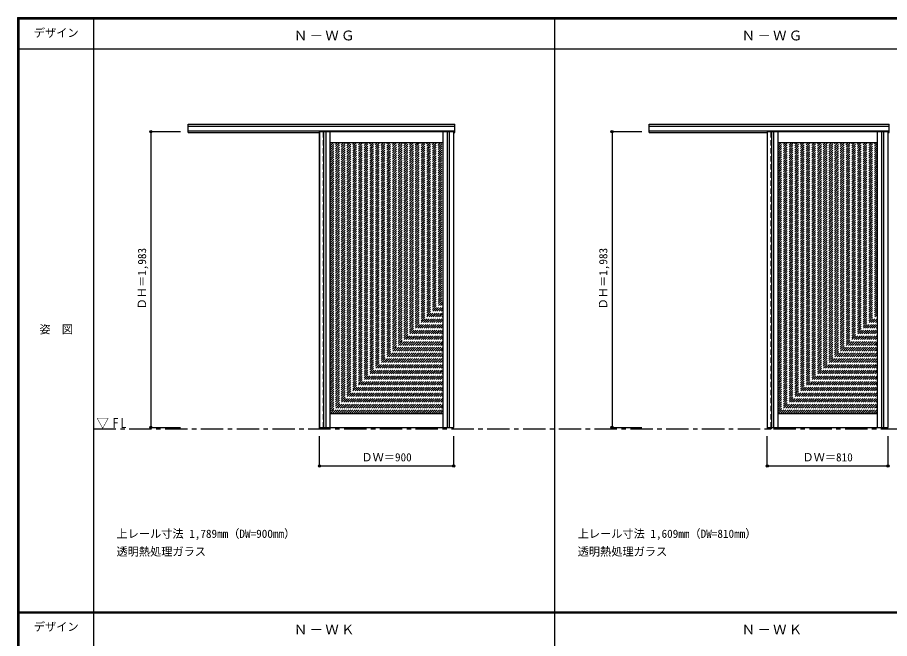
# Model space of a CAD drawing. Units: millimetres, scale not verified. Extents: x -6000 to 5700, y -4307 to 4260.
# Drawn here: x -6000 to -152, y 12 to 4175 of the extents above; entities that cross this region are included whole.
import ezdxf
from ezdxf.enums import TextEntityAlignment as Align

# ---------------------------------------------------------------- set-up
doc = ezdxf.new("R2010")
doc.units = ezdxf.units.MM
doc.header["$LTSCALE"] = 30
doc.header["$PDMODE"] = 32
doc.header["$PDSIZE"] = 15
doc.linetypes.add('CHAIN1', pattern=[8, 5, -1, 1, -1])
doc.linetypes.add('DASHED1', pattern=[1.8, 1.2, -0.6])
for name, color, linetype in [('0-1_通り芯', 7, 'CHAIN1'), ('0-2_扉', 3, 'Continuous'), ('0-3_仕上げ', 3, 'Continuous'), ('0-4_枠', 3, 'Continuous'), ('0-A_文字', 7, 'Continuous'), ('0-B_寸法', 4, 'Continuous'), ('0-C_ハッチ', 4, 'DASHED1'), ('F-1_枠', 6, 'Continuous'), ('F-A_文字', 7, 'Continuous')]:
    doc.layers.add(name, color=color, linetype=linetype)
doc.styles.add('ＭＳ ゴシック', font='')
doc.styles.get('ＭＳ ゴシック').set_extended_font_data('MS Gothic')

msp = doc.modelspace()

# ---------------------------------------------------------------- linework, layer by layer
at = {"layer": '0-1_通り芯'}
msp.add_line((-5490, 1418), (3233.5, 1418), dxfattribs=at)
at = {"layer": '0-2_扉', "color": 4, "linetype": 'DASHED1'}
for p, q in [((-3974.75, 3410), (-3974.75, 3406)), ((-972.25, 3410), (-972.25, 3406))]:
    msp.add_line(p, q, dxfattribs=at)
at = {"layer": '0-2_扉'}
for p, q in [((-3974.75, 3410), (-3974.75, 1427)), ((-3974.75, 3410), (-3074.75, 3410)), ((-972.25, 3410), (-972.25, 1427)), ((-972.25, 3410), (-162.25, 3410))]:
    msp.add_line(p, q, dxfattribs=at)
for points in [[(-3974.75, 1427), (-3074.75, 1427), (-3074.75, 3410)], [(-972.25, 1427), (-162.25, 1427), (-162.25, 3410)]]:
    msp.add_lwpolyline(points, dxfattribs=at)
at = {"layer": '0-3_仕上げ'}
for p, q in [((-3947.25, 3410), (-3947.25, 1427)), ((-3932.25, 3410), (-3932.25, 1427)), ((-3117.25, 1427), (-3117.25, 3410)), ((-3102.25, 1427), (-3102.25, 3410)), ((-944.75, 3410), (-944.75, 1427)), ((-929.75, 3410), (-929.75, 1427)), ((-204.75, 1427), (-204.75, 3410)), ((-189.75, 1427), (-189.75, 3410))]:
    msp.add_line(p, q, dxfattribs=at)
at = {"layer": '0-3_仕上げ', "color": 7}
for p, q in [((-3904.75, 3410), (-3904.75, 1427)), ((-3144.75, 1427), (-3144.75, 3410)), ((-902.25, 3410), (-902.25, 1427)), ((-232.25, 1427), (-232.25, 3410)), ((-3144.75, 3334), (-3904.75, 3334)), ((-232.25, 3334), (-902.25, 3334)), ((-3144.75, 1519), (-3904.75, 1519)), ((-232.25, 1519), (-902.25, 1519))]:
    msp.add_line(p, q, dxfattribs=at)
at = {"layer": '0-4_枠'}
for p, q in [((-4855.75, 3460), (-3066.75, 3460)), ((-4855.75, 3403), (-4855.75, 3460)), ((-3066.75, 3403), (-3066.75, 3460)), ((-1763.25, 3460), (-154.25, 3460)), ((-1763.25, 3403), (-1763.25, 3460)), ((-154.25, 3403), (-154.25, 3460)), ((-4855.75, 3447), (-3066.75, 3447)), ((-4855.75, 3415), (-3066.75, 3415)), ((-4855.75, 3403), (-3974.75, 3403)), ((-3975.75, 3415), (-3975.75, 1418)), ((-3947.75, 3410), (-3947.75, 3415)), ((-3074.75, 3403), (-3066.75, 3403)), ((-1763.25, 3447), (-154.25, 3447)), ((-1763.25, 3415), (-154.25, 3415)), ((-1763.25, 3403), (-972.25, 3403)), ((-973.25, 3415), (-973.25, 1418)), ((-945.25, 3410), (-945.25, 3415)), ((-162.25, 3403), (-154.25, 3403)), ((-3975.75, 1418), (-3947.75, 1418)), ((-3947.75, 1427), (-3947.75, 1418)), ((-973.25, 1418), (-945.25, 1418)), ((-945.25, 1427), (-945.25, 1418))]:
    msp.add_line(p, q, dxfattribs=at)
at = {"layer": '0-4_枠', "color": 4, "linetype": 'DASHED1'}
for p, q in [((-3947.75, 1427), (-3947.75, 3410)), ((-945.25, 1427), (-945.25, 3410))]:
    msp.add_line(p, q, dxfattribs=at)
at = {"layer": '0-B_寸法'}
for p, q in [((-5105.75, 3410), (-5105.75, 1427)), ((-5105.75, 3410), (-4905.75, 3410)), ((-2013.25, 3410), (-2013.25, 1427)), ((-2013.25, 3410), (-1813.25, 3410)), ((-5105.75, 1427), (-4905.75, 1427)), ((-2013.25, 1427), (-1813.25, 1427)), ((-3974.75, 1168), (-3974.75, 1368)), ((-3074.75, 1168), (-3074.75, 1368)), ((-972.25, 1168), (-972.25, 1368)), ((-162.25, 1168), (-162.25, 1368)), ((-3074.75, 1168), (-3974.75, 1168)), ((-162.25, 1168), (-972.25, 1168))]:
    msp.add_line(p, q, dxfattribs=at)
at = {"layer": '0-B_寸法', "color": 7}
for p in [(-5105.75, 3410), (-2013.25, 3410), (-5105.75, 1427), (-2013.25, 1427), (-3974.75, 1168), (-3074.75, 1168), (-972.25, 1168), (-162.25, 1168)]:
    msp.add_point(p, dxfattribs=at)
at = {"layer": '0-C_ハッチ'}
for p, q in [((-3904.75, 3313.2), (-3883.95, 3334)), ((-3904.75, 3299.06), (-3869.81, 3334)), ((-3904.75, 3270.77), (-3841.52, 3334)), ((-3904.75, 3256.63), (-3827.38, 3334)), ((-3904.75, 3284.92), (-3855.67, 3334)), ((-3904.75, 3327.34), (-3898.09, 3334)), ((-3904.75, 3242.49), (-3813.24, 3334)), ((-3904.75, 3228.35), (-3799.1, 3334)), ((-3904.75, 3200.06), (-3770.81, 3334)), ((-3904.75, 3185.92), (-3756.67, 3334)), ((-3904.75, 3214.21), (-3784.96, 3334)), ((-3904.75, 3171.78), (-3742.53, 3334)), ((-3904.75, 3157.64), (-3728.39, 3334)), ((-3904.75, 3129.35), (-3700.1, 3334)), ((-3904.75, 3115.21), (-3685.96, 3334)), ((-3904.75, 3143.5), (-3714.25, 3334)), ((-3904.75, 3101.07), (-3671.82, 3334)), ((-3904.75, 3086.93), (-3657.68, 3334)), ((-3904.75, 3058.64), (-3629.39, 3334)), ((-3904.75, 3044.5), (-3615.25, 3334)), ((-3904.75, 3072.78), (-3643.53, 3334)), ((-3904.75, 3030.36), (-3601.11, 3334)), ((-3904.75, 3016.22), (-3586.97, 3334)), ((-3904.75, 2987.93), (-3558.68, 3334)), ((-3904.75, 3002.07), (-3572.82, 3334)), ((-3904.75, 2973.79), (-3544.54, 3334)), ((-3904.75, 2959.65), (-3530.4, 3334)), ((-3904.75, 2945.51), (-3516.26, 3334)), ((-3904.75, 2917.22), (-3487.97, 3334)), ((-3904.75, 2903.08), (-3473.83, 3334)), ((-3904.75, 2931.36), (-3502.11, 3334)), ((-3904.75, 2888.94), (-3459.69, 3334)), ((-3904.75, 2874.79), (-3445.54, 3334)), ((-3904.75, 2846.51), (-3417.26, 3334)), ((-3904.75, 2832.37), (-3403.12, 3334)), ((-3904.75, 2860.65), (-3431.4, 3334)), ((-3904.75, 2818.23), (-3388.98, 3334)), ((-3904.75, 2804.08), (-3374.83, 3334)), ((-3904.75, 2775.8), (-3346.55, 3334)), ((-3904.75, 2761.66), (-3332.41, 3334)), ((-3904.75, 2789.94), (-3360.69, 3334)), ((-3904.75, 2747.52), (-3318.27, 3334)), ((-3904.75, 2733.37), (-3304.12, 3334)), ((-3904.75, 2705.09), (-3275.84, 3334)), ((-3904.75, 2690.95), (-3261.7, 3334)), ((-3904.75, 2719.23), (-3289.98, 3334)), ((-3904.75, 2676.81), (-3247.55, 3334)), ((-3904.75, 2662.66), (-3233.41, 3334)), ((-3904.75, 2634.38), (-3205.13, 3334)), ((-3904.75, 2620.24), (-3190.99, 3334)), ((-3904.75, 2648.52), (-3219.27, 3334)), ((-3904.75, 2606.09), (-3176.84, 3334)), ((-3904.75, 2591.95), (-3162.7, 3334)), ((-3904.75, 2577.81), (-3148.56, 3334)), ((-902.25, 3313.2), (-881.45, 3334)), ((-902.25, 3299.06), (-867.31, 3334)), ((-902.25, 3270.77), (-839.02, 3334)), ((-902.25, 3256.63), (-824.88, 3334)), ((-902.25, 3284.92), (-853.17, 3334)), ((-902.25, 3327.34), (-895.59, 3334)), ((-902.25, 3242.49), (-810.74, 3334)), ((-902.25, 3228.35), (-796.6, 3334)), ((-902.25, 3200.06), (-768.31, 3334)), ((-902.25, 3185.92), (-754.17, 3334)), ((-902.25, 3214.21), (-782.46, 3334)), ((-902.25, 3171.78), (-740.03, 3334)), ((-902.25, 3157.64), (-725.89, 3334)), ((-902.25, 3129.35), (-697.6, 3334)), ((-902.25, 3115.21), (-683.46, 3334)), ((-902.25, 3143.5), (-711.75, 3334)), ((-902.25, 3101.07), (-669.32, 3334)), ((-902.25, 3086.93), (-655.18, 3334)), ((-902.25, 3058.64), (-626.89, 3334)), ((-902.25, 3044.5), (-612.75, 3334)), ((-902.25, 3072.78), (-641.03, 3334)), ((-902.25, 3030.36), (-598.61, 3334)), ((-902.25, 3016.22), (-584.47, 3334)), ((-902.25, 2987.93), (-556.18, 3334)), ((-902.25, 3002.07), (-570.32, 3334)), ((-902.25, 2973.79), (-542.04, 3334)), ((-902.25, 2959.65), (-527.9, 3334)), ((-902.25, 2945.51), (-513.76, 3334)), ((-902.25, 2917.22), (-485.47, 3334)), ((-902.25, 2903.08), (-471.33, 3334)), ((-902.25, 2931.36), (-499.61, 3334)), ((-902.25, 2888.94), (-457.19, 3334)), ((-902.25, 2874.79), (-443.04, 3334)), ((-902.25, 2846.51), (-414.76, 3334)), ((-902.25, 2832.37), (-400.62, 3334)), ((-902.25, 2860.65), (-428.9, 3334)), ((-902.25, 2818.23), (-386.48, 3334)), ((-902.25, 2804.08), (-372.33, 3334)), ((-902.25, 2775.8), (-344.05, 3334)), ((-902.25, 2761.66), (-329.91, 3334)), ((-902.25, 2789.94), (-358.19, 3334)), ((-902.25, 2747.52), (-315.77, 3334)), ((-902.25, 2733.37), (-301.62, 3334)), ((-902.25, 2705.09), (-273.34, 3334)), ((-902.25, 2690.95), (-259.2, 3334)), ((-902.25, 2719.23), (-287.48, 3334)), ((-902.25, 2676.81), (-245.05, 3334)), ((-3904.75, 2563.67), (-3144.75, 3323.67)), ((-3904.75, 2549.53), (-3144.75, 3309.53)), ((-3904.75, 2535.38), (-3144.75, 3295.38)), ((-3904.75, 2521.24), (-3144.75, 3281.24)), ((-902.25, 2662.66), (-232.25, 3332.66)), ((-902.25, 2648.52), (-232.25, 3318.52)), ((-902.25, 2634.38), (-232.25, 3304.38)), ((-902.25, 2620.24), (-232.25, 3290.24)), ((-902.25, 2606.09), (-232.25, 3276.09)), ((-3904.75, 2507.1), (-3144.75, 3267.1)), ((-3904.75, 2492.96), (-3144.75, 3252.96)), ((-3904.75, 2478.82), (-3144.75, 3238.82)), ((-3904.75, 2464.67), (-3144.75, 3224.67)), ((-902.25, 2591.95), (-232.25, 3261.95)), ((-902.25, 2577.81), (-232.25, 3247.81)), ((-902.25, 2563.67), (-232.25, 3233.67)), ((-902.25, 2549.53), (-232.25, 3219.53)), ((-3904.75, 2450.53), (-3144.75, 3210.53)), ((-3904.75, 2436.39), (-3144.75, 3196.39)), ((-3904.75, 2422.25), (-3144.75, 3182.25)), ((-3904.75, 2408.1), (-3144.75, 3168.1)), ((-902.25, 2535.38), (-232.25, 3205.38)), ((-902.25, 2521.24), (-232.25, 3191.24)), ((-902.25, 2507.1), (-232.25, 3177.1)), ((-902.25, 2492.96), (-232.25, 3162.96)), ((-3904.75, 2393.96), (-3144.75, 3153.96)), ((-3904.75, 2379.82), (-3144.75, 3139.82)), ((-3904.75, 2365.68), (-3144.75, 3125.68)), ((-3904.75, 2351.54), (-3144.75, 3111.54)), ((-902.25, 2478.82), (-232.25, 3148.82)), ((-902.25, 2464.67), (-232.25, 3134.67)), ((-902.25, 2450.53), (-232.25, 3120.53)), ((-902.25, 2436.39), (-232.25, 3106.39)), ((-3904.75, 2337.39), (-3144.75, 3097.39)), ((-3904.75, 2323.25), (-3144.75, 3083.25)), ((-3904.75, 2309.11), (-3144.75, 3069.11)), ((-3904.75, 2294.97), (-3144.75, 3054.97)), ((-902.25, 2422.25), (-232.25, 3092.25)), ((-902.25, 2408.1), (-232.25, 3078.1)), ((-902.25, 2393.96), (-232.25, 3063.96)), ((-902.25, 2379.82), (-232.25, 3049.82)), ((-3904.75, 2280.83), (-3144.75, 3040.83)), ((-3904.75, 2266.68), (-3144.75, 3026.68)), ((-3904.75, 2252.54), (-3144.75, 3012.54)), ((-3904.75, 2238.4), (-3144.75, 2998.4)), ((-3904.75, 2224.26), (-3144.75, 2984.26)), ((-902.25, 2365.68), (-232.25, 3035.68)), ((-902.25, 2351.54), (-232.25, 3021.54)), ((-902.25, 2337.39), (-232.25, 3007.39)), ((-902.25, 2323.25), (-232.25, 2993.25)), ((-3904.75, 2210.11), (-3144.75, 2970.11)), ((-3904.75, 2195.97), (-3144.75, 2955.97)), ((-3904.75, 2181.83), (-3144.75, 2941.83)), ((-3904.75, 2167.69), (-3144.75, 2927.69)), ((-902.25, 2309.11), (-232.25, 2979.11)), ((-902.25, 2294.97), (-232.25, 2964.97)), ((-902.25, 2280.83), (-232.25, 2950.83)), ((-902.25, 2266.68), (-232.25, 2936.68)), ((-3904.75, 2153.55), (-3144.75, 2913.55)), ((-3904.75, 2139.4), (-3144.75, 2899.4)), ((-3904.75, 2125.26), (-3144.75, 2885.26)), ((-3904.75, 2111.12), (-3144.75, 2871.12)), ((-902.25, 2252.54), (-232.25, 2922.54)), ((-902.25, 2238.4), (-232.25, 2908.4)), ((-902.25, 2224.26), (-232.25, 2894.26)), ((-902.25, 2210.11), (-232.25, 2880.11)), ((-902.25, 2195.97), (-232.25, 2865.97)), ((-3904.75, 2096.98), (-3144.75, 2856.98)), ((-3904.75, 2082.84), (-3144.75, 2842.84)), ((-3904.75, 2068.69), (-3144.75, 2828.69)), ((-3904.75, 2054.55), (-3144.75, 2814.55)), ((-902.25, 2181.83), (-232.25, 2851.83)), ((-902.25, 2167.69), (-232.25, 2837.69)), ((-902.25, 2153.55), (-232.25, 2823.55)), ((-902.25, 2139.4), (-232.25, 2809.4)), ((-3904.75, 2040.41), (-3144.75, 2800.41)), ((-3904.75, 2026.27), (-3144.75, 2786.27)), ((-3904.75, 2012.12), (-3144.75, 2772.12)), ((-3904.75, 1997.98), (-3144.75, 2757.98)), ((-902.25, 2125.26), (-232.25, 2795.26)), ((-902.25, 2111.12), (-232.25, 2781.12)), ((-902.25, 2096.98), (-232.25, 2766.98)), ((-902.25, 2082.84), (-232.25, 2752.84)), ((-3904.75, 1983.84), (-3144.75, 2743.84)), ((-3904.75, 1969.7), (-3144.75, 2729.7)), ((-3904.75, 1955.56), (-3144.75, 2715.56)), ((-3904.75, 1941.41), (-3144.75, 2701.41)), ((-902.25, 2068.69), (-232.25, 2738.69)), ((-902.25, 2054.55), (-232.25, 2724.55)), ((-902.25, 2040.41), (-232.25, 2710.41)), ((-902.25, 2026.27), (-232.25, 2696.27)), ((-3904.75, 1927.27), (-3144.75, 2687.27)), ((-3904.75, 1913.13), (-3144.75, 2673.13)), ((-3904.75, 1898.99), (-3144.75, 2658.99)), ((-3904.75, 1884.85), (-3144.75, 2644.85)), ((-902.25, 2012.12), (-232.25, 2682.12)), ((-902.25, 1997.98), (-232.25, 2667.98)), ((-902.25, 1983.84), (-232.25, 2653.84)), ((-902.25, 1969.7), (-232.25, 2639.7)), ((-3904.75, 1870.7), (-3144.75, 2630.7)), ((-3904.75, 1856.56), (-3144.75, 2616.56)), ((-3904.75, 1842.42), (-3144.75, 2602.42)), ((-3904.75, 1828.28), (-3144.75, 2588.28)), ((-3904.75, 1814.13), (-3144.75, 2574.13)), ((-902.25, 1955.56), (-232.25, 2625.56)), ((-902.25, 1941.41), (-232.25, 2611.41)), ((-902.25, 1927.27), (-232.25, 2597.27)), ((-902.25, 1913.13), (-232.25, 2583.13)), ((-3904.75, 1799.99), (-3144.75, 2559.99)), ((-3904.75, 1785.85), (-3144.75, 2545.85)), ((-3904.75, 1771.71), (-3144.75, 2531.71)), ((-3904.75, 1757.57), (-3144.75, 2517.57)), ((-902.25, 1898.99), (-232.25, 2568.99)), ((-902.25, 1884.85), (-232.25, 2554.85)), ((-902.25, 1870.7), (-232.25, 2540.7)), ((-902.25, 1856.56), (-232.25, 2526.56)), ((-3904.75, 1743.42), (-3144.75, 2503.42)), ((-3904.75, 1729.28), (-3144.75, 2489.28)), ((-3904.75, 1715.14), (-3144.75, 2475.14)), ((-3904.75, 1701), (-3144.75, 2461)), ((-902.25, 1842.42), (-232.25, 2512.42)), ((-902.25, 1828.28), (-232.25, 2498.28)), ((-902.25, 1814.13), (-232.25, 2484.13)), ((-902.25, 1799.99), (-232.25, 2469.99)), ((-3904.75, 1686.86), (-3144.75, 2446.86)), ((-3904.75, 1672.71), (-3144.75, 2432.71)), ((-3904.75, 1658.57), (-3144.75, 2418.57)), ((-3904.75, 1644.43), (-3144.75, 2404.43)), ((-902.25, 1785.85), (-232.25, 2455.85)), ((-902.25, 1771.71), (-232.25, 2441.71)), ((-902.25, 1757.57), (-232.25, 2427.57)), ((-902.25, 1743.42), (-232.25, 2413.42)), ((-902.25, 1729.28), (-232.25, 2399.28)), ((-3904.75, 1630.29), (-3144.75, 2390.29)), ((-3904.75, 1616.14), (-3144.75, 2376.14)), ((-3904.75, 1602), (-3144.75, 2362)), ((-3904.75, 1587.86), (-3144.75, 2347.86)), ((-902.25, 1715.14), (-232.25, 2385.14)), ((-902.25, 1701), (-232.25, 2371)), ((-902.25, 1686.86), (-232.25, 2356.86)), ((-902.25, 1672.71), (-232.25, 2342.71)), ((-3904.75, 1573.72), (-3144.75, 2333.72)), ((-3904.75, 1559.58), (-3144.75, 2319.58)), ((-3904.75, 1545.43), (-3144.75, 2305.43)), ((-3904.75, 1531.29), (-3144.75, 2291.29)), ((-902.25, 1658.57), (-232.25, 2328.57)), ((-902.25, 1644.43), (-232.25, 2314.43)), ((-902.25, 1630.29), (-232.25, 2300.29)), ((-902.25, 1616.14), (-232.25, 2286.14)), ((-3902.9, 1519), (-3144.75, 2277.15)), ((-3888.76, 1519), (-3144.75, 2263.01)), ((-3874.62, 1519), (-3144.75, 2248.87)), ((-3860.47, 1519), (-3144.75, 2234.72)), ((-902.25, 1602), (-232.25, 2272)), ((-902.25, 1587.86), (-232.25, 2257.86)), ((-902.25, 1573.72), (-232.25, 2243.72)), ((-902.25, 1559.58), (-232.25, 2229.58)), ((-3846.33, 1519), (-3144.75, 2220.58)), ((-3832.19, 1519), (-3144.75, 2206.44)), ((-3818.05, 1519), (-3144.75, 2192.3)), ((-3803.9, 1519), (-3144.75, 2178.15)), ((-3789.76, 1519), (-3144.75, 2164.01)), ((-902.25, 1545.43), (-232.25, 2215.43)), ((-902.25, 1531.29), (-232.25, 2201.29)), ((-900.4, 1519), (-232.25, 2187.15)), ((-886.26, 1519), (-232.25, 2173.01)), ((-3775.62, 1519), (-3144.75, 2149.87)), ((-3761.48, 1519), (-3144.75, 2135.73)), ((-3747.34, 1519), (-3144.75, 2121.59)), ((-3733.19, 1519), (-3144.75, 2107.44)), ((-872.12, 1519), (-232.25, 2158.87)), ((-857.97, 1519), (-232.25, 2144.72)), ((-843.83, 1519), (-232.25, 2130.58)), ((-829.69, 1519), (-232.25, 2116.44)), ((-3719.05, 1519), (-3144.75, 2093.3)), ((-3704.91, 1519), (-3144.75, 2079.16)), ((-3690.77, 1519), (-3144.75, 2065.02)), ((-3676.63, 1519), (-3144.75, 2050.88)), ((-815.55, 1519), (-232.25, 2102.3)), ((-801.4, 1519), (-232.25, 2088.15)), ((-787.26, 1519), (-232.25, 2074.01)), ((-773.12, 1519), (-232.25, 2059.87)), ((-3662.48, 1519), (-3144.75, 2036.73)), ((-3648.34, 1519), (-3144.75, 2022.59)), ((-3634.2, 1519), (-3144.75, 2008.45)), ((-3620.06, 1519), (-3144.75, 1994.31)), ((-758.98, 1519), (-232.25, 2045.73)), ((-744.84, 1519), (-232.25, 2031.59)), ((-730.69, 1519), (-232.25, 2017.44)), ((-716.55, 1519), (-232.25, 2003.3)), ((-702.41, 1519), (-232.25, 1989.16)), ((-3605.91, 1519), (-3144.75, 1980.17)), ((-3591.77, 1519), (-3144.75, 1966.02)), ((-3577.63, 1519), (-3144.75, 1951.88)), ((-3563.49, 1519), (-3144.75, 1937.74)), ((-688.27, 1519), (-232.25, 1975.02)), ((-674.13, 1519), (-232.25, 1960.88)), ((-659.98, 1519), (-232.25, 1946.73)), ((-645.84, 1519), (-232.25, 1932.59)), ((-3549.35, 1519), (-3144.75, 1923.6)), ((-3535.2, 1519), (-3144.75, 1909.45)), ((-3521.06, 1519), (-3144.75, 1895.31)), ((-3506.92, 1519), (-3144.75, 1881.17)), ((-631.7, 1519), (-232.25, 1918.45)), ((-617.56, 1519), (-232.25, 1904.31)), ((-603.41, 1519), (-232.25, 1890.17)), ((-589.27, 1519), (-232.25, 1876.02)), ((-3492.78, 1519), (-3144.75, 1867.03)), ((-3478.64, 1519), (-3144.75, 1852.89)), ((-3464.49, 1519), (-3144.75, 1838.74)), ((-3450.35, 1519), (-3144.75, 1824.6)), ((-575.13, 1519), (-232.25, 1861.88)), ((-560.99, 1519), (-232.25, 1847.74)), ((-546.85, 1519), (-232.25, 1833.6)), ((-532.7, 1519), (-232.25, 1819.45)), ((-3436.21, 1519), (-3144.75, 1810.46)), ((-3422.07, 1519), (-3144.75, 1796.32)), ((-3407.93, 1519), (-3144.75, 1782.18)), ((-3393.78, 1519), (-3144.75, 1768.03)), ((-518.56, 1519), (-232.25, 1805.31)), ((-504.42, 1519), (-232.25, 1791.17)), ((-490.28, 1519), (-232.25, 1777.03)), ((-476.14, 1519), (-232.25, 1762.89)), ((-3379.64, 1519), (-3144.75, 1753.89)), ((-3365.5, 1519), (-3144.75, 1739.75)), ((-3351.36, 1519), (-3144.75, 1725.61)), ((-3337.21, 1519), (-3144.75, 1711.46)), ((-3323.07, 1519), (-3144.75, 1697.32)), ((-461.99, 1519), (-232.25, 1748.74)), ((-447.85, 1519), (-232.25, 1734.6)), ((-433.71, 1519), (-232.25, 1720.46)), ((-419.57, 1519), (-232.25, 1706.32)), ((-3308.93, 1519), (-3144.75, 1683.18)), ((-3294.79, 1519), (-3144.75, 1669.04)), ((-3280.65, 1519), (-3144.75, 1654.9)), ((-3266.5, 1519), (-3144.75, 1640.75)), ((-405.43, 1519), (-232.25, 1692.18)), ((-391.28, 1519), (-232.25, 1678.03)), ((-377.14, 1519), (-232.25, 1663.89)), ((-363, 1519), (-232.25, 1649.75)), ((-3252.36, 1519), (-3144.75, 1626.61)), ((-3238.22, 1519), (-3144.75, 1612.47)), ((-3224.08, 1519), (-3144.75, 1598.33)), ((-3209.94, 1519), (-3144.75, 1584.19)), ((-348.86, 1519), (-232.25, 1635.61)), ((-334.71, 1519), (-232.25, 1621.46)), ((-320.57, 1519), (-232.25, 1607.32)), ((-306.43, 1519), (-232.25, 1593.18)), ((-292.29, 1519), (-232.25, 1579.04)), ((-3195.79, 1519), (-3144.75, 1570.04)), ((-3181.65, 1519), (-3144.75, 1555.9)), ((-3167.51, 1519), (-3144.75, 1541.76)), ((-3153.37, 1519), (-3144.75, 1527.62)), ((-278.15, 1519), (-232.25, 1564.9)), ((-264, 1519), (-232.25, 1550.75)), ((-249.86, 1519), (-232.25, 1536.61)), ((-235.72, 1519), (-232.25, 1522.47))]:
    msp.add_line(p, q, dxfattribs=at)
at = {"layer": 'F-1_枠'}
for p, q in [((-6000, 4175), (5700, 4175)), ((-6000, 4175), (-6000, -4205)), ((-6000, 4170), (5700, 4170)), ((-6000, 4165), (5700, 4165)), ((-5995, 4175), (-5995, -4205)), ((-5990, 4175), (-5990, -4205)), ((-5490, 4175), (-5490, -3790)), ((-2397.5, -3790), (-2397.5, 4175)), ((-6000, 3965), (5700, 3965)), ((-6000, 190.5), (5700, 190.5)), ((-6000, 187.5), (5700, 187.5)), ((-6000, 184.5), (5700, 184.5))]:
    msp.add_line(p, q, dxfattribs=at)

# ---------------------------------------------------------------- texts
at = {"layer": '0-A_文字', "style": 'ＭＳ ゴシック'}
for s, p in [('上レール寸法 1,789mm（DW=900mm）', (-5335.75, 670.5)), ('上レール寸法 1,609mm（DW=810mm）', (-2243.25, 670.5)), ('透明熱処理ガラス', (-5335.75, 550.5)), ('透明熱処理ガラス', (-2243.25, 550.5))]:
    msp.add_text(s, height=54.99, dxfattribs=at).set_placement(p, align=Align.BOTTOM_LEFT)
at = {"layer": '0-A_文字', "char_height": 65.98, "attachment_point": 7, "style": 'ＭＳ ゴシック'}
for s, insert in [('\\T1.17;Ｎ－ＷＧ', (-4146.25, 4020)), ('\\T1.17;Ｎ－ＷＧ', (-1143.75, 4020)), ('\\T1.26;\\W0.95;▽FL', (-5471.25, 1418)), ('\\T1.17;Ｎ－ＷＫ', (-4146.25, 39.5)), ('\\T1.17;Ｎ－ＷＫ', (-1143.75, 39.5))]:
    msp.add_mtext(s, dxfattribs=dict(at, insert=insert))
at = {"layer": '0-B_寸法', "color": 7, "style": 'ＭＳ ゴシック'}
for p in [(-5120.75, 2218.25), (-2028.25, 2218.25)]:
    msp.add_text('ＤＨ＝1,983', height=54.99, rotation=90, dxfattribs=at).set_placement(p, align=Align.BOTTOM_LEFT)
for s, p in [('ＤＷ＝900', (-3693.5, 1183)), ('ＤＷ＝810', (-736, 1183))]:
    msp.add_text(s, height=54.99, dxfattribs=at).set_placement(p, align=Align.BOTTOM_LEFT)
at = {"layer": 'F-A_文字', "style": 'ＭＳ ゴシック'}
for s, p in [('デザイン', (-5890, 4027.5)), ('姿\u3000図', (-5852.5, 2040.25)), ('デザイン', (-5890, 47))]:
    msp.add_text(s, height=54.99, dxfattribs=at).set_placement(p, align=Align.BOTTOM_LEFT)

doc.saveas('drawing.dxf')
